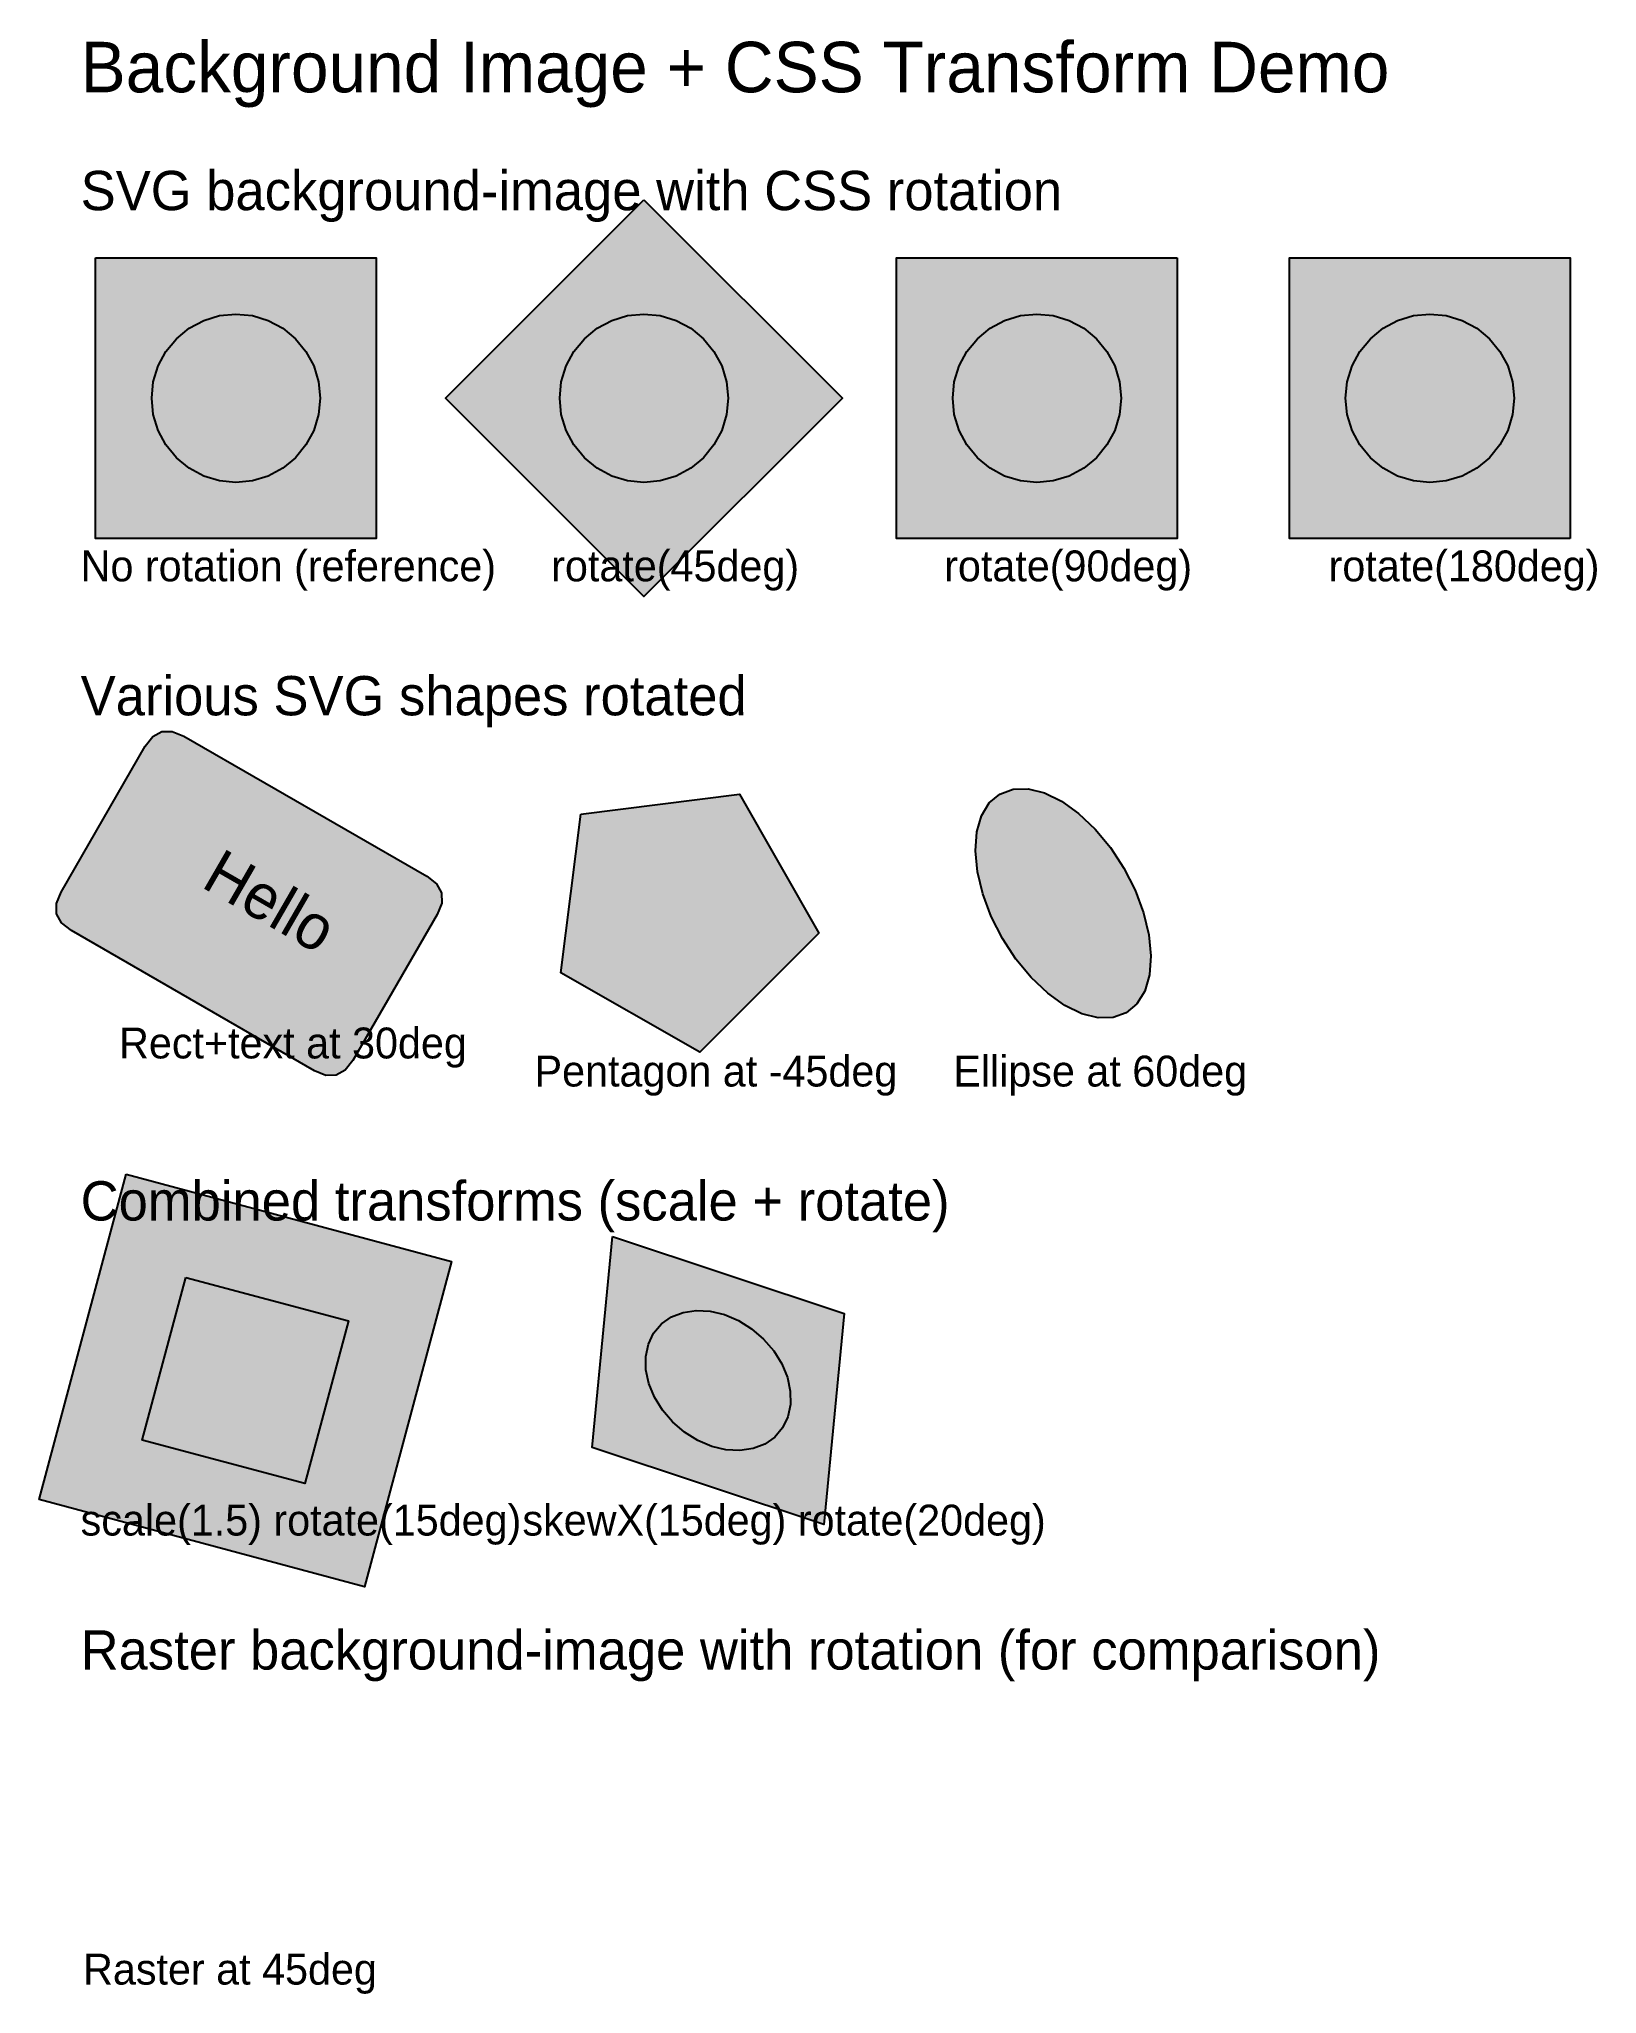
# Model space of a CAD drawing. Extents: x -15 to 540, y 0 to 697.
import ezdxf

# ---------------------------------------------------------------- set-up
doc = ezdxf.new("R2010")
doc.units = 0

msp = doc.modelspace()

# ---------------------------------------------------------------- hatches: boundary and pattern name
at = {"true_color": 0x4caf50}
for points in [[(200.65, 639.71), (271.36, 569), (200.65, 498.29), (129.94, 569)], [(5.32, 619), (105.32, 619), (105.32, 519), (5.32, 519)], [(390.65, 619), (390.65, 519), (290.65, 519), (290.65, 619)], [(530.65, 519), (430.65, 519), (430.65, 619), (530.65, 619)]]:
    msp.add_hatch(color=256, dxfattribs=at).paths.add_polyline_path(points, flags=0)
at = {"true_color": 0xffffff}
for points in [[(85.32, 569), (84.74, 563.15), (83.03, 557.52), (80.26, 552.33), (76.53, 547.79), (71.98, 544.06), (66.8, 541.28), (61.17, 539.58), (55.32, 539), (49.46, 539.58), (43.84, 541.28), (38.65, 544.06), (34.1, 547.79), (30.37, 552.33), (27.6, 557.52), (25.89, 563.15), (25.32, 569), (25.89, 574.85), (27.6, 580.48), (30.37, 585.67), (34.1, 590.21), (38.65, 593.94), (43.84, 596.72), (49.46, 598.42), (55.32, 599), (61.17, 598.42), (66.8, 596.72), (71.98, 593.94), (76.53, 590.21), (80.26, 585.67), (83.03, 580.48), (84.74, 574.85)], [(221.86, 547.79), (217.32, 544.06), (212.13, 541.28), (206.5, 539.58), (200.65, 539), (194.8, 539.58), (189.17, 541.28), (183.98, 544.06), (179.44, 547.79), (175.71, 552.33), (172.93, 557.52), (171.23, 563.15), (170.65, 569), (171.23, 574.85), (172.93, 580.48), (175.71, 585.67), (179.44, 590.21), (183.98, 593.94), (189.17, 596.72), (194.8, 598.42), (200.65, 599), (206.5, 598.42), (212.13, 596.72), (217.32, 593.94), (221.86, 590.21), (225.59, 585.67), (228.37, 580.48), (230.07, 574.85), (230.65, 569), (230.07, 563.15), (228.37, 557.52), (225.59, 552.33)], [(340.65, 539), (334.8, 539.58), (329.17, 541.28), (323.98, 544.06), (319.44, 547.79), (315.71, 552.33), (312.93, 557.52), (311.23, 563.15), (310.65, 569), (311.23, 574.85), (312.93, 580.48), (315.71, 585.67), (319.44, 590.21), (323.98, 593.94), (329.17, 596.72), (334.8, 598.42), (340.65, 599), (346.5, 598.42), (352.13, 596.72), (357.32, 593.94), (361.86, 590.21), (365.59, 585.67), (368.37, 580.48), (370.07, 574.85), (370.65, 569), (370.07, 563.15), (368.37, 557.52), (365.59, 552.33), (361.86, 547.79), (357.32, 544.06), (352.13, 541.28), (346.5, 539.58)], [(450.65, 569), (451.23, 574.85), (452.93, 580.48), (455.71, 585.67), (459.44, 590.21), (463.98, 593.94), (469.17, 596.72), (474.8, 598.42), (480.65, 599), (486.5, 598.42), (492.13, 596.72), (497.32, 593.94), (501.86, 590.21), (505.59, 585.67), (508.37, 580.48), (510.07, 574.85), (510.65, 569), (510.07, 563.15), (508.37, 557.52), (505.59, 552.33), (501.86, 547.79), (497.32, 544.06), (492.13, 541.28), (486.5, 539.58), (480.65, 539), (474.8, 539.58), (469.17, 541.28), (463.98, 544.06), (459.44, 547.79), (455.71, 552.33), (452.93, 557.52), (451.23, 563.15)], [(37.47, 255.74), (95.43, 240.21), (79.9, 182.26), (21.94, 197.79)]]:
    msp.add_hatch(color=256, dxfattribs=at).paths.add_polyline_path(points, flags=0)
at = {"true_color": 0x2196f3}
msp.add_hatch(color=256, dxfattribs=at).paths.add_polyline_path([(23.04, 444.98), (25.77, 448.46), (28.95, 450.23), (32.6, 450.29), (36.7, 448.64), (123.3, 398.64), (126.78, 395.91), (128.55, 392.73), (128.61, 389.08), (126.96, 384.98), (96.96, 333.02), (94.23, 329.54), (91.05, 327.77), (87.4, 327.71), (83.3, 329.36), (-3.3, 379.36), (-6.78, 382.09), (-8.55, 385.27), (-8.61, 388.92), (-6.96, 393.02)], flags=0)
at = {"true_color": 0xff9800}
msp.add_hatch(color=256, dxfattribs=at).paths.add_polyline_path([(178.18, 420.82), (234.75, 427.89), (263.03, 378.39), (220.61, 335.97), (171.11, 364.25)], flags=0)
at = {"true_color": 0x9c27b0}
msp.add_hatch(color=256, dxfattribs=at).paths.add_polyline_path([(372.5, 350.03), (367.84, 348.34), (362.5, 348.21), (356.68, 349.65), (350.6, 352.6), (344.5, 356.96), (338.61, 362.54), (333.15, 369.14), (328.35, 376.5), (324.38, 384.34), (321.39, 392.37), (319.5, 400.26), (318.78, 407.72), (319.26, 414.46), (320.93, 420.22), (323.71, 424.78), (327.5, 427.97), (332.16, 429.66), (337.5, 429.79), (343.32, 428.35), (349.4, 425.4), (355.5, 421.04), (361.39, 415.46), (366.85, 408.86), (371.65, 401.5), (375.62, 393.66), (378.61, 385.63), (380.5, 377.74), (381.22, 370.28), (380.74, 363.54), (379.07, 357.78), (376.29, 353.22)], flags=0)
at = {"true_color": 0xf44336}
msp.add_hatch(color=256, dxfattribs=at).paths.add_polyline_path([(16.26, 292.48), (132.17, 261.43), (101.11, 145.52), (-14.8, 176.57)], flags=0)
at = {"true_color": 0x009688}
msp.add_hatch(color=256, dxfattribs=at).paths.add_polyline_path([(189.44, 270.27), (271.95, 242.91), (264.73, 167.73), (182.22, 195.09)], flags=0)
at = {"true_color": 0xb2dfdb}
msp.add_hatch(color=256, dxfattribs=at).paths.add_polyline_path([(252.87, 210.45), (251.93, 206.03), (250.04, 202.11), (247.27, 198.84), (243.72, 196.34), (239.53, 194.72), (234.87, 194.02), (229.9, 194.29), (224.83, 195.51), (219.84, 197.63), (215.13, 200.57), (210.88, 204.22), (207.26, 208.43), (204.39, 213.06), (202.4, 217.91), (201.36, 222.8), (201.3, 227.55), (202.24, 231.97), (204.13, 235.89), (206.9, 239.16), (210.45, 241.66), (214.63, 243.28), (219.3, 243.98), (224.27, 243.71), (229.34, 242.49), (234.33, 240.37), (239.03, 237.43), (243.28, 233.78), (246.91, 229.57), (249.77, 224.94), (251.77, 220.09), (252.81, 215.2)], flags=0)

# ---------------------------------------------------------------- linework, layer by layer
at = {"true_color": 0x4caf50}
for points in [[(200.65, 639.71), (271.36, 569), (200.65, 498.29), (129.94, 569)], [(5.32, 619), (105.32, 619), (105.32, 519), (5.32, 519)], [(390.65, 619), (390.65, 519), (290.65, 519), (290.65, 619)], [(530.65, 519), (430.65, 519), (430.65, 619), (530.65, 619)]]:
    msp.add_lwpolyline(points, close=True, dxfattribs=at)
at = {"true_color": 0xffffff}
for points in [[(85.32, 569), (84.74, 563.15), (83.03, 557.52), (80.26, 552.33), (76.53, 547.79), (71.98, 544.06), (66.8, 541.28), (61.17, 539.58), (55.32, 539), (49.46, 539.58), (43.84, 541.28), (38.65, 544.06), (34.1, 547.79), (30.37, 552.33), (27.6, 557.52), (25.89, 563.15), (25.32, 569), (25.89, 574.85), (27.6, 580.48), (30.37, 585.67), (34.1, 590.21), (38.65, 593.94), (43.84, 596.72), (49.46, 598.42), (55.32, 599), (61.17, 598.42), (66.8, 596.72), (71.98, 593.94), (76.53, 590.21), (80.26, 585.67), (83.03, 580.48), (84.74, 574.85)], [(221.86, 547.79), (217.32, 544.06), (212.13, 541.28), (206.5, 539.58), (200.65, 539), (194.8, 539.58), (189.17, 541.28), (183.98, 544.06), (179.44, 547.79), (175.71, 552.33), (172.93, 557.52), (171.23, 563.15), (170.65, 569), (171.23, 574.85), (172.93, 580.48), (175.71, 585.67), (179.44, 590.21), (183.98, 593.94), (189.17, 596.72), (194.8, 598.42), (200.65, 599), (206.5, 598.42), (212.13, 596.72), (217.32, 593.94), (221.86, 590.21), (225.59, 585.67), (228.37, 580.48), (230.07, 574.85), (230.65, 569), (230.07, 563.15), (228.37, 557.52), (225.59, 552.33)], [(340.65, 539), (334.8, 539.58), (329.17, 541.28), (323.98, 544.06), (319.44, 547.79), (315.71, 552.33), (312.93, 557.52), (311.23, 563.15), (310.65, 569), (311.23, 574.85), (312.93, 580.48), (315.71, 585.67), (319.44, 590.21), (323.98, 593.94), (329.17, 596.72), (334.8, 598.42), (340.65, 599), (346.5, 598.42), (352.13, 596.72), (357.32, 593.94), (361.86, 590.21), (365.59, 585.67), (368.37, 580.48), (370.07, 574.85), (370.65, 569), (370.07, 563.15), (368.37, 557.52), (365.59, 552.33), (361.86, 547.79), (357.32, 544.06), (352.13, 541.28), (346.5, 539.58)], [(450.65, 569), (451.23, 574.85), (452.93, 580.48), (455.71, 585.67), (459.44, 590.21), (463.98, 593.94), (469.17, 596.72), (474.8, 598.42), (480.65, 599), (486.5, 598.42), (492.13, 596.72), (497.32, 593.94), (501.86, 590.21), (505.59, 585.67), (508.37, 580.48), (510.07, 574.85), (510.65, 569), (510.07, 563.15), (508.37, 557.52), (505.59, 552.33), (501.86, 547.79), (497.32, 544.06), (492.13, 541.28), (486.5, 539.58), (480.65, 539), (474.8, 539.58), (469.17, 541.28), (463.98, 544.06), (459.44, 547.79), (455.71, 552.33), (452.93, 557.52), (451.23, 563.15)], [(37.47, 255.74), (95.43, 240.21), (79.9, 182.26), (21.94, 197.79)]]:
    msp.add_lwpolyline(points, close=True, dxfattribs=at)
at = {"true_color": 0x2196f3}
msp.add_lwpolyline([(23.04, 444.98), (25.77, 448.46), (28.95, 450.23), (32.6, 450.29), (36.7, 448.64), (123.3, 398.64), (126.78, 395.91), (128.55, 392.73), (128.61, 389.08), (126.96, 384.98), (96.96, 333.02), (94.23, 329.54), (91.05, 327.77), (87.4, 327.71), (83.3, 329.36), (-3.3, 379.36), (-6.78, 382.09), (-8.55, 385.27), (-8.61, 388.92), (-6.96, 393.02)], close=True, dxfattribs=at)
at = {"true_color": 0xe65100}
msp.add_lwpolyline([(178.18, 420.82), (234.75, 427.89), (263.03, 378.39), (220.61, 335.97), (171.11, 364.25)], close=True, dxfattribs=at)
at = {"true_color": 0x9c27b0}
msp.add_lwpolyline([(372.5, 350.03), (367.84, 348.34), (362.5, 348.21), (356.68, 349.65), (350.6, 352.6), (344.5, 356.96), (338.61, 362.54), (333.15, 369.14), (328.35, 376.5), (324.38, 384.34), (321.39, 392.37), (319.5, 400.26), (318.78, 407.72), (319.26, 414.46), (320.93, 420.22), (323.71, 424.78), (327.5, 427.97), (332.16, 429.66), (337.5, 429.79), (343.32, 428.35), (349.4, 425.4), (355.5, 421.04), (361.39, 415.46), (366.85, 408.86), (371.65, 401.5), (375.62, 393.66), (378.61, 385.63), (380.5, 377.74), (381.22, 370.28), (380.74, 363.54), (379.07, 357.78), (376.29, 353.22)], close=True, dxfattribs=at)
at = {"true_color": 0xf44336}
msp.add_lwpolyline([(16.26, 292.48), (132.17, 261.43), (101.11, 145.52), (-14.8, 176.57)], close=True, dxfattribs=at)
at = {"true_color": 0x009688}
msp.add_lwpolyline([(189.44, 270.27), (271.95, 242.91), (264.73, 167.73), (182.22, 195.09)], close=True, dxfattribs=at)
at = {"true_color": 0xb2dfdb}
msp.add_lwpolyline([(252.87, 210.45), (251.93, 206.03), (250.04, 202.11), (247.27, 198.84), (243.72, 196.34), (239.53, 194.72), (234.87, 194.02), (229.9, 194.29), (224.83, 195.51), (219.84, 197.63), (215.13, 200.57), (210.88, 204.22), (207.26, 208.43), (204.39, 213.06), (202.4, 217.91), (201.36, 222.8), (201.3, 227.55), (202.24, 231.97), (204.13, 235.89), (206.9, 239.16), (210.45, 241.66), (214.63, 243.28), (219.3, 243.98), (224.27, 243.71), (229.34, 242.49), (234.33, 240.37), (239.03, 237.43), (243.28, 233.78), (246.91, 229.57), (249.77, 224.94), (251.77, 220.09), (252.81, 215.2)], close=True, dxfattribs=at)

# ---------------------------------------------------------------- texts
at = {"true_color": 0x000000}
msp.add_text('Background Image + CSS Transform Demo', height=18, dxfattribs=at).set_placement((0, 678))
at = {"true_color": 0x555555}
for s, p in [('SVG background-image with CSS rotation', (0, 636)), ('Various SVG shapes rotated', (0, 456)), ('Combined transforms (scale + rotate)', (0, 276)), ('Raster background-image with rotation (for comparison)', (0, 116))]:
    msp.add_text(s, height=14, dxfattribs=at).set_placement(p)
at = {"true_color": 0x888888}
for s, p in [('No rotation (reference)', (0, 503.75)), ('rotate(45deg)', (167.63, 503.75)), ('rotate(90deg)', (307.63, 503.75)), ('rotate(180deg)', (444.57, 503.75)), ('Rect+text at 30deg', (13.7, 333.75)), ('Pentagon at -45deg', (161.7, 323.75)), ('Ellipse at 60deg', (310.87, 323.75)), ('scale(1.5) rotate(15deg)', (0, 163.75)), ('skewX(15deg) rotate(20deg)', (157.38, 163.75)), ('Raster at 45deg', (0.87, 3.75))]:
    msp.add_text(s, height=11, dxfattribs=at).set_placement(p)
at = {"true_color": 0xffffff}
msp.add_text('Hello', height=16, rotation=-30, dxfattribs=at).set_placement((42.47, 395.08))

doc.saveas('drawing.dxf')
